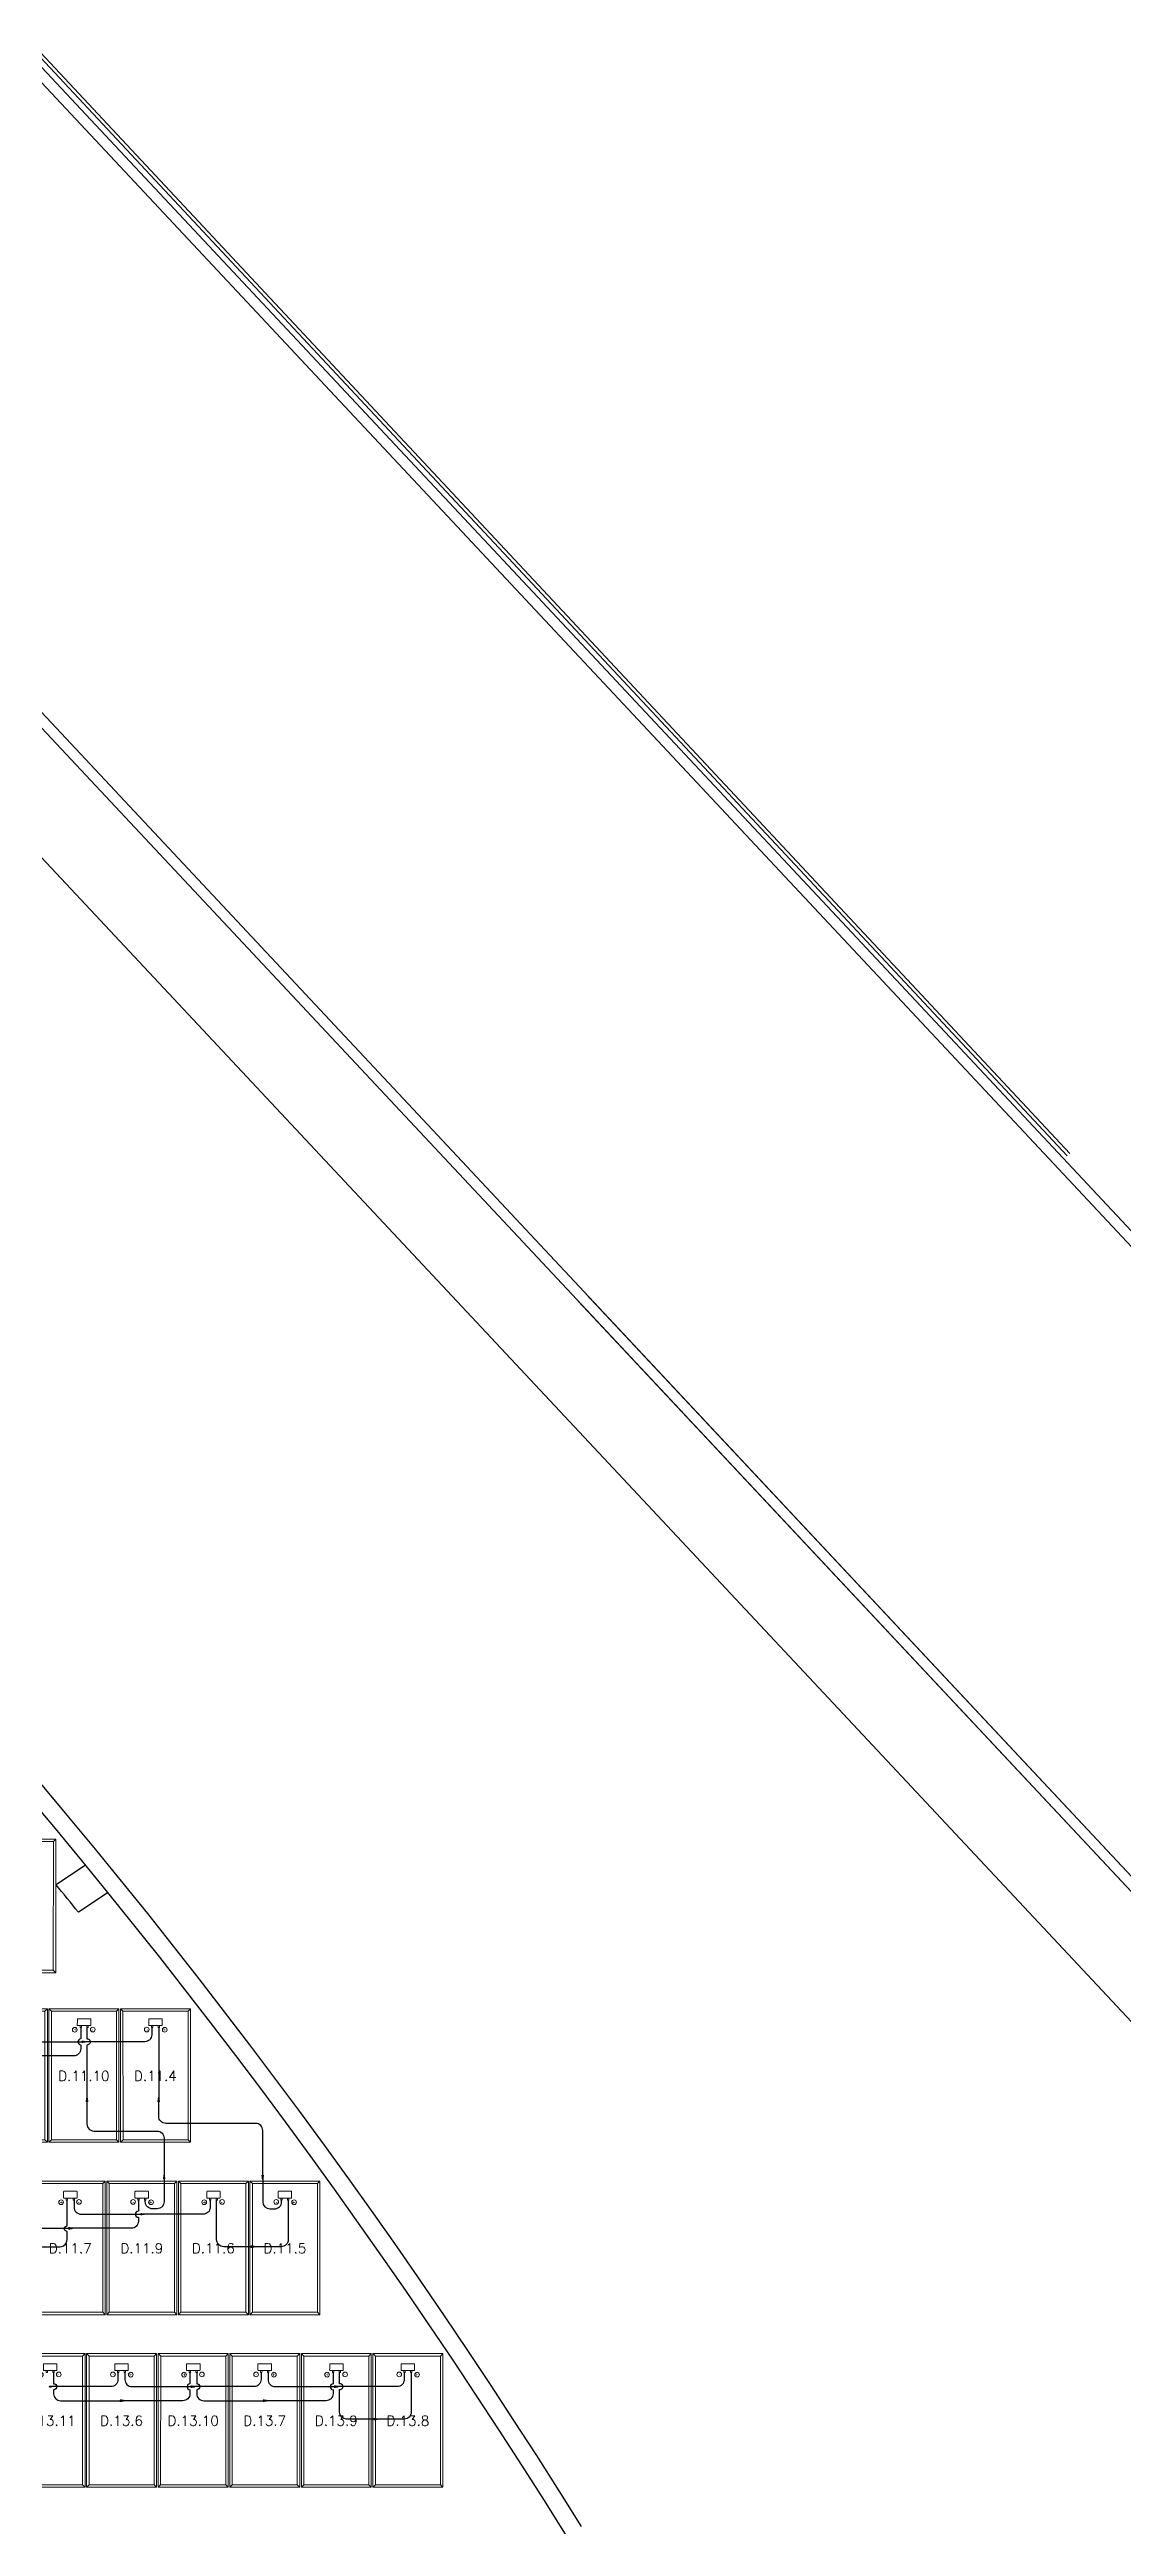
# Model space of a CAD drawing. Header units: metres. Extents: x 1796 to 2240, y -1398 to -999.
# Drawn here: x 2084.34 to 2099.54, y -1202.08 to -1167.03 of the extents above; entities that cross this region are included whole.
import ezdxf

# ---------------------------------------------------------------- set-up
doc = ezdxf.new("R2010")
doc.units = ezdxf.units.M
doc.header["$MEASUREMENT"] = 0
for name, color, linetype in [('ARQUITETURA', 253, 'CONTINUOUS'), ('CABO_MODULO_FV', 7, 'CONTINUOUS'), ('CABO_ORION_FV', 7, 'CONTINUOUS'), ('CONECTOR_MODULO_FV', 3, 'CONTINUOUS'), ('MÓDULOS FV', 7, 'CONTINUOUS')]:
    doc.layers.add(name, color=color, linetype=linetype)
doc.layers.add('MOD_ALOCADOS_A', color=5, linetype='CONTINUOUS', lineweight=9)
doc.layers.add('MODULOS_PV', color=2, linetype='CONTINUOUS', lineweight=9)
doc.styles.add('R120-500', font='romans.shx', dxfattribs={"height": 1.5})

# ---------------------------------------------------------------- blocks, each defined once
blk = doc.blocks.new('modulo')
at = {"layer": 'MODULOS_PV', "color": 8}
for p, q in [((-0.751, 2.014), (-0.753, 2.063)), ((-1.381, 1.342), (-1.43, 1.34)), ((0.577, 0.769), (0.626, 0.771)), ((-0.053, 0.097), (-0.051, 0.048))]:
    blk.add_line(p, q, dxfattribs=at)
for points in [[(-1.43, 1.34), (-0.753, 2.063), (0.626, 0.771), (-0.051, 0.048)], [(-1.381, 1.342), (-0.751, 2.014), (0.577, 0.769), (-0.053, 0.097)]]:
    blk.add_lwpolyline(points, close=True, dxfattribs=at)
for points in [[(-0.956, 1.498), (-0.935, 1.478), (-0.922, 1.492), (-0.943, 1.512)], [(-0.878, 1.581), (-0.857, 1.562), (-0.87, 1.548), (-0.891, 1.567)]]:
    blk.add_lwpolyline(points, dxfattribs=at)
at = {"layer": 'MODULOS_PV', "color": 1}
blk.add_circle((-0.963, 1.403), 0.0332, dxfattribs=at)
at = {"layer": 'MODULOS_PV', "color": 8}
blk.add_circle((-0.793, 1.591), 0.0332, dxfattribs=at)
blk.add_open_spline([(-0.986, 1.473), (-1.006, 1.493), (-1.027, 1.512), (-1.048, 1.532), (-1.048, 1.532), (-1.049, 1.534), (-1.049, 1.536), (-1.048, 1.538), (-1.048, 1.539), (-1.007, 1.583), (-0.966, 1.627), (-0.925, 1.67), (-0.924, 1.671), (-0.922, 1.672), (-0.919, 1.672), (-0.918, 1.671), (-0.917, 1.671), (-0.897, 1.652), (-0.876, 1.632), (-0.855, 1.613), (-0.855, 1.612), (-0.854, 1.611), (-0.854, 1.608), (-0.855, 1.606), (-0.855, 1.605), (-0.896, 1.561), (-0.937, 1.518), (-0.978, 1.474), (-0.979, 1.473), (-0.981, 1.472), (-0.984, 1.472), (-0.985, 1.473), (-0.986, 1.473)], degree=3, knots=[0, 0, 0, 0, 1, 1, 1, 1.002534, 1.003925, 1.008052, 1.008052, 1.008052, 2.008052, 2.008052, 2.008052, 2.012179, 2.01357, 2.016104, 2.016104, 2.016104, 3.016104, 3.016104, 3.016104, 3.018638, 3.02003, 3.024156, 3.024156, 3.024156, 4.024156, 4.024156, 4.024156, 4.028283, 4.029675, 4.032208, 4.032208, 4.032208, 4.032208], dxfattribs=at)
at = {"layer": 'MODULOS_PV', "color": 1, "insert": (-0.997, 1.409), "char_height": 0.0572, "width": 0.10748, "attachment_point": 1, "rotation": 46.8722}
blk.add_mtext('+', dxfattribs=at)
at = {"layer": 'MODULOS_PV', "color": 8, "insert": (-0.827, 1.597), "char_height": 0.0572, "width": 0.10748, "attachment_point": 1, "rotation": 46.8722}
blk.add_mtext('-', dxfattribs=at)
blk = doc.blocks.new('CONECTOR_PLACA')
at = {"layer": 'CONECTOR_MODULO_FV'}
blk.add_hatch(color=256, dxfattribs=at).paths.add_polyline_path([(-0.001, -0.018), (0.001, -0.018), (0.001, -0.024), (0, -0.024), (-0.001, -0.024)])
for p, q in [((0, 0), (-0.006, 0)), ((-0.006, 0), (-0.006, -0.018)), ((0.006, 0), (0, 0)), ((0.006, -0.018), (0.006, 0)), ((-0.006, -0.018), (0.006, -0.018)), ((-0.001, -0.018), (-0.001, -0.024)), ((0.001, -0.018), (0.001, -0.024))]:
    blk.add_line(p, q, dxfattribs=at)
for points in [[(-0.002, -0.018), (-0.002, -0.022), (-0.001, -0.023), (-0.001, -0.024), (0, -0.024)], [(0.002, -0.018), (0.002, -0.022), (0.001, -0.023), (0.001, -0.024), (0, -0.024)]]:
    blk.add_lwpolyline(points, dxfattribs=at)
blk = doc.blocks.new('CONECTOR ORION')
at = {"layer": 'CONECTOR_MODULO_FV', "true_color": 0xf8d731}
blk.add_hatch(color=40, dxfattribs=at).paths.add_polyline_path([(-537.822, -669.536), (-537.822, -669.538), (-537.816, -669.538), (-537.816, -669.537), (-537.816, -669.536)])
at = {"layer": 'CONECTOR_MODULO_FV', "color": 40, "true_color": 0xf8d731}
for p, q in [((-537.84, -669.537), (-537.84, -669.531)), ((-537.84, -669.531), (-537.822, -669.531)), ((-537.84, -669.543), (-537.84, -669.537)), ((-537.822, -669.543), (-537.84, -669.543)), ((-537.822, -669.531), (-537.822, -669.543)), ((-537.822, -669.536), (-537.816, -669.536)), ((-537.822, -669.538), (-537.816, -669.538))]:
    blk.add_line(p, q, dxfattribs=at)
for points in [[(-537.822, -669.534), (-537.818, -669.534), (-537.817, -669.536), (-537.816, -669.536), (-537.816, -669.537)], [(-537.822, -669.539), (-537.818, -669.539), (-537.817, -669.538), (-537.816, -669.538), (-537.816, -669.537)]]:
    blk.add_lwpolyline(points, dxfattribs=at)

msp = doc.modelspace()

# ---------------------------------------------------------------- hatches: boundary and pattern name
at = {"layer": 'ARQUITETURA'}
h = msp.add_hatch(dxfattribs=at)
h.set_pattern_fill('AR-SAND', color=116, scale=3, angle=-46.877, style=0)
h.set_pattern_definition([(350.62296, (1466.5355, -762.2295), (4.089919, 4.08927), [0, -4.56, 0, -5.1, 0, -4.875]), (320.623, (1466.5355, -762.2295), (9.808834, 1.91215), [0, -2.46, 0, -4.11, 0, -1.575]), (280.62296, (1464.013, -759.536), (6.39856, -6.807323), [0, -1.5, 0, -5.4, 0, -7.05]), (270.623, (1464.013, -759.536), (8.08648, -4.78256), [0, -0.75, 0, -3.54, 0, -4.05])])
edge = h.paths.add_edge_path(flags=16)
edge.add_arc((2066.287, -1207.214), 1.5, 0, 360)
edge = h.paths.add_edge_path(flags=16)
edge.add_arc((2057.599, -1198.564), 1.5, 0, 360)
edge = h.paths.add_edge_path(flags=16)
edge.add_arc((2073.665, -1217.85), 1.5, 0, 360)
edge = h.paths.add_edge_path()
edge.add_line((2077.352, -1309.792), (2085.445, -1302.211))
edge.add_line((2085.445, -1302.211), (2073.239, -1273.427))
edge.add_line((2073.239, -1273.427), (2067.011, -1271.396))
edge.add_line((2067.011, -1271.396), (2078.13, -1237.298))
edge.add_line((2078.13, -1237.298), (2099.861, -1244.384))
edge.add_line((2099.861, -1244.384), (2105.891, -1225.893))
edge.add_line((2105.891, -1225.893), (2099.905, -1223.941))
edge.add_line((2099.905, -1223.941), (2088.659, -1230.952))
edge.add_line((2088.659, -1230.952), (2087.386, -1231.745))
edge.add_line((2087.386, -1231.745), (2081.302, -1221.986))
edge.add_line((2081.302, -1221.986), (2075.324, -1212.397))
edge.add_arc((2015.073, -1249.958), 71, 31.93963, 58.40362)
edge.add_line((2052.273, -1189.483), (2051.642, -1190.504))
edge.add_line((2051.642, -1190.504), (2053.79, -1191.88))
edge.add_line((2053.79, -1191.88), (2048.269, -1200.819))
edge.add_line((2048.269, -1200.819), (2046.144, -1199.883))
edge.add_line((2046.144, -1199.883), (2045.083, -1201.601))
edge.add_line((2045.083, -1201.601), (2040.549, -1199.602))
edge.add_line((2040.549, -1199.602), (2026.147, -1232.207))
edge.add_line((2026.147, -1232.207), (2038.654, -1250.543))
edge.add_line((2038.654, -1250.543), (2041.807, -1254.475))
edge.add_line((2041.807, -1254.475), (2044.458, -1252.416))
edge.add_arc((2056.298, -1243.206), 15, -76.2429, 217.8803, ccw=False)
edge.add_line((2059.865, -1257.775), (2060.07, -1259.076))
edge.add_line((2060.07, -1259.076), (2062.972, -1258.62))
edge.add_line((2062.972, -1258.62), (2063.461, -1261.731))
edge.add_line((2063.461, -1261.731), (2056.398, -1262.842))
edge.add_line((2056.398, -1262.842), (2055.909, -1259.731))
edge.add_line((2055.909, -1259.731), (2057.581, -1259.468))
edge.add_line((2057.581, -1259.468), (2057.377, -1258.167))
edge.add_arc((2056.298, -1243.206), 15, 229.7345, 274.1253, ccw=False)
edge.add_line((2046.603, -1254.651), (2042.748, -1259.156))
edge.add_line((2042.748, -1259.156), (2047.014, -1260.547))
edge.add_line((2047.014, -1260.547), (2045.299, -1265.809))
edge.add_line((2045.299, -1265.809), (2040.345, -1264.193))
edge.add_line((2040.345, -1264.193), (2039.012, -1268.282))
edge.add_line((2039.012, -1268.282), (2061.183, -1275.512))
edge.add_line((2061.183, -1275.512), (2054.053, -1297.379))
edge.add_line((2054.053, -1297.379), (2078.772, -1305.439))
edge.add_line((2078.772, -1305.439), (2077.352, -1309.792))

# ---------------------------------------------------------------- linework, layer by layer
for p, q in [((2116.368, -1201.821, 0), (2069.766, -1152.055, 0)), ((2116.477, -1201.719, 0), (2069.876, -1151.953, 0)), ((2069.945, -1151.887, 0), (2098.746, -1182.686, 0)), ((2069.965, -1151.835, 0), (2098.784, -1182.653, 0)), ((2068.034, -1159.115, 0), (2114.512, -1208.75, 0)), ((2067.924, -1159.218, 0), (2114.402, -1208.852, 0)), ((2066.912, -1159.979, 0), (2113.49, -1209.706, 0)), ((2114.402, -1208.851), (2091.823, -1184.74)), ((2114.511, -1208.749), (2091.933, -1184.637))]:
    msp.add_line(p, q, dxfattribs=at)
for radius in [90.25, 90.5]:
    msp.add_arc((2015.073, -1249.958), radius, 31.93963, 79.39324, dxfattribs=at)
at = {"layer": 'ARQUITETURA', "color": 6}
msp.add_arc((2014.864, -1250.097), 90, 39.05726, 39.37715, dxfattribs=at)
msp.add_arc((2014.864, -1250.097), 90, 39.05726, 39.37715, dxfattribs=at)
msp.add_arc((2014.864, -1250.097), 90, 39.05726, 39.37715, dxfattribs=at)
msp.add_arc((2014.864, -1250.097), 90, 39.05726, 39.37715, dxfattribs=at)
at = {"layer": 'CABO_MODULO_FV', "color": 1}
msp.add_line((2085.887, -1195.022), (2085.887, -1196.022), dxfattribs=at)
for points in [[(2084.782, -1195.022), (2084.782, -1195.181, 0.928013), (2084.782, -1195.266), (2084.782, -1195.322, -0.414214), (2084.682, -1195.422), (2083.841, -1195.422)], [(2083.861, -1195.022), (2083.861, -1195.122, 0.414214), (2083.961, -1195.222), (2084.796, -1195.222)], [(2085.963, -1197.161), (2085.963, -1197.486, -0.414211), (2085.863, -1197.586), (2085.797, -1197.586, -0.414214), (2085.697, -1197.486), (2085.697, -1197.462)], [(2083.669, -1197.462), (2083.669, -1197.621, -0.003443), (2083.669, -1197.706), (2083.669, -1197.762, 0.414214), (2083.769, -1197.862), (2084.61, -1197.862)], [(2084.107, -1198.122), (2084.49, -1198.122, 0.414214), (2084.59, -1198.022), (2084.59, -1197.906, -0.994874), (2084.59, -1197.827), (2084.59, -1197.462)], [(2086.615, -1197.462), (2086.615, -1197.562, -0.414214), (2086.515, -1197.662), (2085.68, -1197.662)], [(2087.72, -1197.462), (2087.718, -1197.82, -0.030541), (2087.718, -1197.908), (2087.72, -1198.022, -0.414214), (2087.62, -1198.122), (2087.238, -1198.122)], [(2086.329, -1199.902), (2086.329, -1200.061, 0.928013), (2086.329, -1200.146), (2086.329, -1200.202, -0.414214), (2086.229, -1200.302), (2085.388, -1200.302)], [(2085.408, -1199.902), (2085.408, -1200.002, 0.414214), (2085.508, -1200.102), (2086.343, -1200.102)], [(2088.355, -1199.902), (2088.355, -1200.061, 0.928013), (2088.355, -1200.146), (2088.355, -1200.202, -0.414214), (2088.255, -1200.302), (2087.414, -1200.302)], [(2087.434, -1199.902), (2087.434, -1200.002, 0.414214), (2087.534, -1200.102), (2088.369, -1200.102)], [(2089.46, -1199.902), (2089.458, -1200.26, -0.030541), (2089.458, -1200.348), (2089.46, -1200.462, -0.414214), (2089.36, -1200.562), (2088.977, -1200.562)]]:
    msp.add_lwpolyline(points, format="xyb", dxfattribs=at)
at = {"layer": 'CABO_MODULO_FV'}
for points in [[(2085.788, -1195.022), (2085.788, -1195.122, -0.414214), (2085.688, -1195.222), (2084.845, -1195.222)], [(2084.871, -1195.022), (2084.871, -1195.18, -1.039504), (2084.871, -1195.268), (2084.871, -1196.022)], [(2087.359, -1197.161), (2087.359, -1197.486, 0.414211), (2087.459, -1197.586), (2087.525, -1197.586, 0.414214), (2087.625, -1197.486), (2087.625, -1197.462)], [(2085.599, -1197.462), (2085.599, -1197.621, 1), (2085.599, -1197.706), (2085.599, -1197.762, -0.414214), (2085.499, -1197.862), (2084.658, -1197.862)], [(2084.688, -1197.462), (2084.688, -1197.562, 0.414214), (2084.788, -1197.662), (2085.631, -1197.662)], [(2087.189, -1198.122), (2086.806, -1198.122, -0.414214), (2086.706, -1198.022), (2086.706, -1197.701, 0.001715), (2086.706, -1197.622), (2086.706, -1197.462)], [(2085.309, -1199.902), (2085.309, -1200.002, -0.414214), (2085.209, -1200.102), (2084.365, -1200.102)], [(2084.399, -1199.902), (2084.399, -1200.061, -1), (2084.399, -1200.146), (2084.399, -1200.202, 0.414214), (2084.499, -1200.302), (2085.34, -1200.302)], [(2087.335, -1199.902), (2087.335, -1200.002, -0.414214), (2087.235, -1200.102), (2086.391, -1200.102)], [(2086.425, -1199.902), (2086.425, -1200.061, -1), (2086.425, -1200.146), (2086.425, -1200.202, 0.414214), (2086.525, -1200.302), (2087.366, -1200.302)], [(2089.361, -1199.902), (2089.361, -1200.002, -0.414214), (2089.261, -1200.102), (2088.417, -1200.102)], [(2088.929, -1200.562), (2088.546, -1200.562, -0.414214), (2088.446, -1200.462), (2088.446, -1200.141, 1.248285), (2088.446, -1200.062), (2088.446, -1199.902)]]:
    msp.add_lwpolyline(points, format="xyb", dxfattribs=at)
at = {"layer": 'CABO_ORION_FV', "color": 9, "linetype": 'ByBlock', "true_color": 0xbababa}
msp.add_lwpolyline([(2084.871, -1196.071), (2084.871, -1196.386, 0.414214), (2084.971, -1196.486), (2085.863, -1196.486, -0.414214), (2085.963, -1196.586), (2085.963, -1197.112)], format="xyb", dxfattribs=at)
at = {"layer": 'CABO_ORION_FV', "color": 14, "linetype": 'ByBlock'}
msp.add_lwpolyline([(2087.359, -1197.112), (2087.359, -1196.477, 0.414214), (2087.259, -1196.377), (2085.987, -1196.377, -0.414214), (2085.887, -1196.277), (2085.887, -1196.071)], format="xyb", dxfattribs=at)
at = {"layer": 'MÓDULOS FV', "color": 6}
for p, q in [((2084.852, -1192.721), (2084.433, -1192.999)), ((2085.169, -1193.11), (2084.75, -1193.388))]:
    msp.add_line(p, q, dxfattribs=at)

# ---------------------------------------------------------------- block references
at = {"layer": 'CONECTOR_MODULO_FV'}
for name, p, rotation in [('CONECTOR_PLACA', (2084.796, -1195.222), 90), ('CONECTOR ORION', (1415.335, -658.231), 90.00000000000001), ('CONECTOR ORION', (1416.35, -658.231), 90.00000000000001), ('CONECTOR ORION', (2756.896, -1734.952), 270), ('CONECTOR_PLACA', (2087.359, -1197.161), 180), ('CONECTOR_PLACA', (2085.631, -1197.662), 90.00000000000001), ('CONECTOR_PLACA', (2084.61, -1197.862), 90.00000000000001), ('CONECTOR_PLACA', (2087.189, -1198.122), 90.00000000000001), ('CONECTOR_PLACA', (2086.343, -1200.102), 90), ('CONECTOR_PLACA', (2088.369, -1200.102), 90), ('CONECTOR_PLACA', (2085.34, -1200.302), 90), ('CONECTOR_PLACA', (2087.366, -1200.302), 90), ('CONECTOR_PLACA', (2088.929, -1200.562), 90.00000000000001)]:
    msp.add_blockref(name, p, dxfattribs=dict(at, rotation=rotation))
at = {"layer": 'CONECTOR_MODULO_FV', "xscale": -1}
for name, p, rotation in [('CONECTOR_PLACA', (2084.845, -1195.222), 270), ('CONECTOR ORION', (1416.426, -1734.952), 90), ('CONECTOR_PLACA', (2085.963, -1197.161), 180), ('CONECTOR_PLACA', (2085.68, -1197.662), 270), ('CONECTOR_PLACA', (2084.658, -1197.862), 270), ('CONECTOR_PLACA', (2087.238, -1198.122), 270), ('CONECTOR_PLACA', (2084.365, -1200.102), 270), ('CONECTOR_PLACA', (2086.391, -1200.102), 270), ('CONECTOR_PLACA', (2088.417, -1200.102), 270), ('CONECTOR_PLACA', (2085.388, -1200.302), 270), ('CONECTOR_PLACA', (2087.414, -1200.302), 270), ('CONECTOR_PLACA', (2088.977, -1200.562), 270)]:
    msp.add_blockref(name, p, dxfattribs=dict(at, rotation=rotation))
at = {"layer": 'CONECTOR_MODULO_FV'}
for p in [(2084.871, -1196.022), (2085.887, -1196.022)]:
    msp.add_blockref('CONECTOR_PLACA', p, dxfattribs=at)
at = {"layer": 'MÓDULOS FV', "xscale": -1, "rotation": 46.87216913315991}
for p in [(2083.417, -1194.315), (2084.311, -1196.715), (2086.337, -1196.715), (2084.117, -1199.155), (2086.143, -1199.155), (2088.169, -1199.155), (2083.831, -1201.595), (2085.857, -1201.595), (2087.883, -1201.595), (2089.909, -1201.595)]:
    msp.add_blockref('modulo', p, dxfattribs=at)
at = {"layer": 'MÓDULOS FV', "rotation": 313.12783086684}
for p in [(2083.439, -1194.315), (2084.333, -1196.715), (2084.139, -1199.155), (2086.165, -1199.155), (2083.853, -1201.595), (2085.879, -1201.595), (2087.905, -1201.595)]:
    msp.add_blockref('modulo', p, dxfattribs=at)

# ---------------------------------------------------------------- texts
at = {"layer": 'MOD_ALOCADOS_A', "color": 6, "char_height": 0.14, "attachment_point": 5, "style": 'R120-500'}
for s, insert in [('D.11.10', (2084.827, -1195.705)), ('D.11.4', (2085.84, -1195.705)), ('D.11.7', (2084.634, -1198.145)), ('D.11.9', (2085.647, -1198.145)), ('D.11.6', (2086.66, -1198.145)), ('D.11.5', (2087.673, -1198.145))]:
    msp.add_mtext_dynamic_manual_height_columns(s, width=0.992, gutter_width=7.5, heights=[0], dxfattribs=dict(at, insert=insert))
at = {"layer": 'MOD_ALOCADOS_A', "color": 1, "char_height": 0.14, "attachment_point": 5, "style": 'R120-500'}
for s, insert in [('D.13.11', (2084.348, -1200.585)), ('D.13.6', (2085.361, -1200.585)), ('D.13.10', (2086.374, -1200.585)), ('D.13.7', (2087.387, -1200.585)), ('D.13.9', (2088.4, -1200.585)), ('D.13.8', (2089.413, -1200.585))]:
    msp.add_mtext_dynamic_manual_height_columns(s, width=0.992, gutter_width=7.5, heights=[0], dxfattribs=dict(at, insert=insert))

doc.saveas('drawing.dxf')
